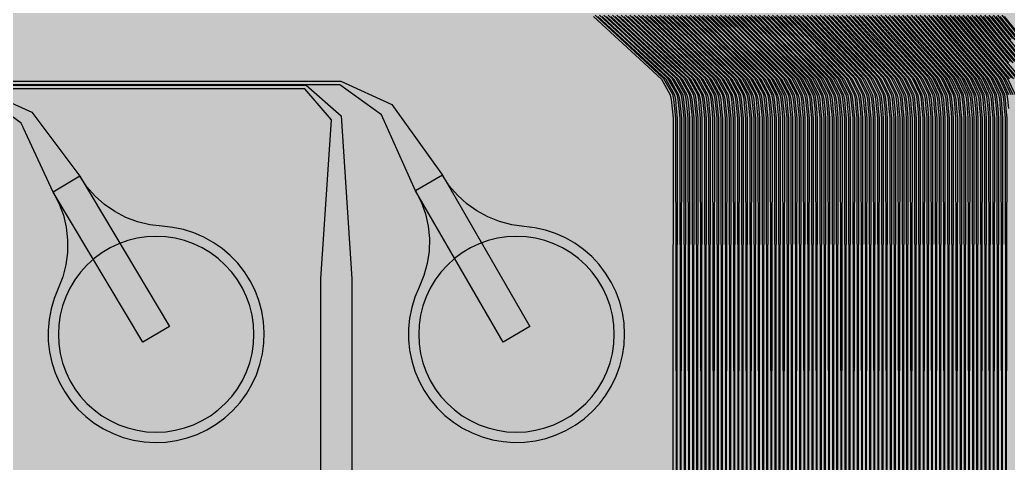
# Model space of a CAD drawing. Header units: metres. Extents: x -7231 to 10969, y -37556 to 1873.
# Drawn here: x -301 to 659, y -19056 to -18626 of the extents above; entities that cross this region are included whole.
import ezdxf

# ---------------------------------------------------------------- set-up
doc = ezdxf.new("R2010")
doc.units = ezdxf.units.M
for name, color, linetype in [('Metal1', 4, 'CONTINUOUS'), ('Metal2', 3, 'CONTINUOUS'), ('Polyimide', 7, 'CONTINUOUS'), ('Polyimide_Negative', 5, 'CONTINUOUS')]:
    doc.layers.add(name, color=color, linetype=linetype)

msp = doc.modelspace()

# ---------------------------------------------------------------- hatches: boundary and pattern name
at = {"layer": 'Polyimide'}
msp.add_hatch(color=7, dxfattribs=at).paths.add_polyline_path([(4065.69, -468), (4066.67, -501.99), (4068.51, -535.99), (4071.41, -569.99), (4075.54, -603.99), (4081.04, -637.99), (4088.01, -671.99), (4096.52, -705.98), (4106.62, -739.98), (4118.33, -773.98), (4131.63, -807.98), (4146.49, -841.98), (4162.87, -875.98), (4180.68, -909.97), (4199.83, -943.97), (4220.22, -977.97), (4241.73, -1011.97), (4264.21, -1045.97), (4287.52, -1079.96), (4311.51, -1113.96), (4336.01, -1147.96), (4360.86, -1181.96), (4385.88, -1215.96), (4410.89, -1249.96), (4435.74, -1283.95), (4460.24, -1317.95), (4484.23, -1351.95), (4507.54, -1385.95), (4530.02, -1419.95), (4551.53, -1453.94), (4571.92, -1487.94), (4591.07, -1521.94), (4608.88, -1555.94), (4625.26, -1589.94), (4640.12, -1623.94), (4653.42, -1657.93), (4665.13, -1691.93), (4675.23, -1725.93), (4683.74, -1759.93), (4690.71, -1793.93), (4696.21, -1827.93), (4700.34, -1861.92), (4703.24, -1895.92), (4705.08, -1929.92), (4706.06, -1963.92), (4706.44, -1997.92), (4706.5, -2031.91), (4706.5, -4793.02), (4709.95, -4838.39), (4720.22, -4882.71), (4737.08, -4924.98), (4760.13, -4964.2), (4788.85, -4999.49), (4822.58, -5030.03), (4860.53, -5055.12), (4901.85, -5074.18), (4901.85, -5074.18), (4970.68, -5105.23), (5034.7, -5145.26), (5092.76, -5193.54), (5143.8, -5249.19), (5186.89, -5311.2), (5221.24, -5378.44), (5246.23, -5449.69), (5261.41, -5523.66), (5266.5, -5599), (5261.41, -5674.34), (5246.23, -5748.31), (5221.24, -5819.56), (5186.89, -5886.8), (5143.8, -5948.81), (5092.76, -6004.46), (5034.7, -6052.74), (4970.68, -6092.77), (4901.85, -6123.82), (4860.53, -6142.88), (4822.58, -6167.97), (4788.85, -6198.51), (4760.13, -6233.8), (4737.08, -6273.02), (4720.22, -6315.29), (4709.95, -6359.61), (4706.5, -6404.98), (4706.5, -9221.52), (4709.95, -9266.88), (4720.22, -9311.21), (4737.08, -9353.47), (4760.13, -9392.7), (4788.85, -9427.98), (4822.58, -9458.52), (4860.53, -9483.61), (4901.85, -9502.67), (4970.68, -9533.72), (5034.7, -9573.75), (5092.76, -9622.03), (5143.8, -9677.68), (5186.89, -9739.69), (5221.24, -9806.94), (5246.23, -9878.19), (5261.41, -9952.16), (5266.5, -10027.49), (5261.41, -10102.83), (5246.23, -10176.8), (5221.24, -10248.05), (5186.89, -10315.3), (5143.8, -10377.31), (5092.76, -10432.96), (5034.7, -10481.24), (4970.68, -10521.27), (4901.85, -10552.32), (4860.53, -10571.38), (4822.58, -10596.46), (4788.85, -10627), (4760.13, -10662.29), (4737.08, -10701.52), (4720.22, -10743.78), (4709.95, -10788.1), (4706.5, -10833.47), (4706.5, -13650.01), (4709.95, -13695.38), (4720.22, -13739.7), (4737.08, -13781.96), (4760.13, -13821.19), (4788.85, -13856.48), (4822.58, -13887.02), (4860.53, -13912.11), (4901.85, -13931.17), (4970.68, -13962.22), (5034.7, -14002.25), (5092.76, -14050.53), (5143.8, -14106.18), (5186.89, -14168.19), (5221.24, -14235.43), (5246.23, -14306.68), (5261.41, -14380.65), (5266.5, -14455.99), (5261.41, -14531.33), (5246.23, -14605.29), (5221.24, -14676.55), (5186.89, -14743.79), (5143.8, -14805.8), (5092.76, -14861.45), (5034.7, -14909.73), (4970.68, -14949.76), (4901.85, -14980.81), (4860.53, -14999.87), (4822.58, -15024.96), (4788.85, -15055.5), (4760.13, -15090.79), (4737.08, -15130.01), (4720.22, -15172.27), (4709.95, -15216.6), (4706.5, -15261.97), (4706.5, -15455.99), (4720.95, -15750.04), (4764.14, -16041.26), (4835.68, -16326.84), (4934.86, -16604.04), (5060.74, -16870.18), (5212.09, -17122.7), (5387.47, -17359.17), (5585.18, -17577.31), (5803.32, -17775.02), (6039.79, -17950.4), (6292.31, -18101.75), (6558.45, -18227.63), (6835.65, -18326.81), (7121.23, -18398.34), (7412.45, -18441.54), (7706.5, -18455.99), (9969.01, -18455.99), (10047.42, -18459.84), (10125.08, -18471.36), (10201.23, -18490.44), (10275.15, -18516.89), (10346.12, -18550.45), (10413.46, -18590.81), (10476.52, -18637.58), (10534.69, -18690.3), (10587.41, -18748.47), (10634.18, -18811.53), (10674.54, -18878.87), (10708.11, -18949.84), (10734.56, -19023.76), (10753.63, -19099.92), (10765.15, -19177.58), (10769.01, -19255.99), (10769.01, -20895.8), (10730.24, -20951.41), (10694.6, -21009.08), (10662.21, -21068.63), (10633.17, -21129.89), (10607.55, -21192.66), (10585.45, -21256.74), (10566.93, -21321.96), (10552.05, -21388.09), (10540.84, -21454.95), (10533.35, -21522.33), (10529.6, -21590.02), (10529.6, -21657.81), (10533.35, -21725.5), (10540.84, -21792.87), (10552.05, -21859.73), (10566.93, -21925.87), (10585.45, -21991.08), (10607.55, -22055.17), (10633.17, -22117.94), (10662.21, -22179.19), (10694.6, -22238.74), (10730.24, -22296.41), (10769.01, -22352.03), (10769.01, -32454.24), (10728.74, -32510.49), (10691.72, -32568.92), (10658.05, -32629.35), (10627.85, -32691.58), (10601.2, -32755.42), (10578.21, -32820.67), (10558.93, -32887.1), (10543.44, -32954.52), (10531.77, -33022.71), (10523.97, -33091.44), (10520.07, -33160.51), (10520.07, -33229.69), (10523.97, -33298.75), (10531.77, -33367.49), (10543.44, -33435.67), (10558.93, -33503.09), (10578.21, -33569.53), (10601.2, -33634.77), (10627.85, -33698.61), (10658.05, -33760.85), (10691.72, -33821.28), (10728.74, -33879.71), (10769.01, -33935.96), (10769.01, -36556), (10765.15, -36634.41), (10753.63, -36712.07), (10734.56, -36788.23), (10708.11, -36862.15), (10674.54, -36933.12), (10634.18, -37000.46), (10587.41, -37063.51), (10534.69, -37121.69), (10476.52, -37174.41), (10413.46, -37221.18), (10346.12, -37261.54), (10275.15, -37295.1), (10201.23, -37321.55), (10125.08, -37340.63), (10047.42, -37352.15), (9969.01, -37356), (-6231.01, -37356), (-6309.42, -37352.15), (-6387.08, -37340.63), (-6463.23, -37321.55), (-6537.15, -37295.1), (-6608.12, -37261.54), (-6675.46, -37221.18), (-6738.52, -37174.41), (-6796.69, -37121.69), (-6849.41, -37063.51), (-6896.18, -37000.46), (-6936.54, -36933.12), (-6970.11, -36862.15), (-6996.56, -36788.23), (-7015.63, -36712.07), (-7027.15, -36634.41), (-7031.01, -36556), (-7031.01, -33936), (-6990.74, -33879.75), (-6953.7, -33821.31), (-6920.03, -33760.88), (-6889.82, -33698.64), (-6863.18, -33634.8), (-6840.18, -33569.55), (-6820.9, -33503.11), (-6805.4, -33435.69), (-6793.74, -33367.49), (-6785.94, -33298.75), (-6782.03, -33229.68), (-6782.03, -33160.5), (-6785.94, -33091.43), (-6793.74, -33022.69), (-6805.4, -32954.5), (-6820.9, -32887.07), (-6840.18, -32820.63), (-6863.18, -32755.39), (-6889.82, -32691.54), (-6920.03, -32629.3), (-6953.7, -32568.87), (-6990.74, -32510.43), (-7031.01, -32454.18), (-7031.01, -22364.83), (-6990.74, -22308.58), (-6953.7, -22250.14), (-6920.03, -22189.71), (-6889.82, -22127.47), (-6863.18, -22063.62), (-6840.18, -21998.38), (-6820.9, -21931.94), (-6805.4, -21864.51), (-6793.74, -21796.32), (-6785.94, -21727.58), (-6782.03, -21658.51), (-6782.03, -21589.33), (-6785.94, -21520.26), (-6793.74, -21451.52), (-6805.4, -21383.32), (-6820.9, -21315.9), (-6840.18, -21249.46), (-6863.18, -21184.21), (-6889.82, -21120.37), (-6920.03, -21058.13), (-6953.7, -20997.7), (-6990.74, -20939.26), (-7031.01, -20883.01), (-7031.01, -19255.99), (-7027.15, -19177.58), (-7015.63, -19099.92), (-6996.56, -19023.76), (-6970.11, -18949.84), (-6936.54, -18878.87), (-6896.18, -18811.53), (-6849.41, -18748.47), (-6796.69, -18690.3), (-6738.52, -18637.58), (-6675.46, -18590.81), (-6608.12, -18550.45), (-6537.15, -18516.89), (-6463.23, -18490.44), (-6387.08, -18471.36), (-6309.42, -18459.84), (-6231.01, -18455.99), (-3968.5, -18455.99), (-3674.45, -18441.54), (-3383.23, -18398.34), (-3097.65, -18326.81), (-2820.45, -18227.63), (-2554.31, -18101.75), (-2301.79, -17950.4), (-2065.32, -17775.02), (-1847.18, -17577.31), (-1649.47, -17359.17), (-1474.09, -17122.7), (-1322.74, -16870.18), (-1196.86, -16604.04), (-1097.68, -16326.84), (-1026.14, -16041.26), (-982.95, -15750.04), (-968.5, -15455.99), (-968.5, -15261.97), (-971.95, -15216.6), (-982.22, -15172.27), (-999.08, -15130.01), (-1022.13, -15090.79), (-1050.85, -15055.5), (-1084.58, -15024.96), (-1122.53, -14999.87), (-1163.85, -14980.81), (-1232.68, -14949.76), (-1296.7, -14909.73), (-1354.76, -14861.45), (-1405.8, -14805.8), (-1448.89, -14743.79), (-1483.24, -14676.55), (-1508.23, -14605.29), (-1523.41, -14531.33), (-1528.5, -14455.99), (-1523.41, -14380.65), (-1508.23, -14306.68), (-1483.24, -14235.43), (-1448.89, -14168.19), (-1405.8, -14106.18), (-1354.76, -14050.53), (-1296.7, -14002.25), (-1232.68, -13962.22), (-1163.85, -13931.17), (-1122.53, -13912.11), (-1084.58, -13887.02), (-1050.85, -13856.48), (-1022.13, -13821.19), (-999.08, -13781.96), (-982.22, -13739.7), (-971.95, -13695.38), (-968.5, -13650.01), (-968.5, -12309.64), (-971.95, -12264.27), (-982.22, -12219.94), (-999.08, -12177.68), (-1022.13, -12138.46), (-1050.85, -12103.17), (-1084.58, -12072.63), (-1122.53, -12047.54), (-1163.85, -12028.48), (-1232.68, -11997.43), (-1296.7, -11957.4), (-1354.76, -11909.12), (-1405.8, -11853.47), (-1448.89, -11791.46), (-1483.24, -11724.22), (-1508.23, -11652.96), (-1523.41, -11579), (-1528.5, -11503.66), (-1523.41, -11428.32), (-1508.23, -11354.35), (-1483.24, -11283.1), (-1448.89, -11215.86), (-1405.8, -11153.85), (-1354.76, -11098.2), (-1296.7, -11049.92), (-1232.68, -11009.89), (-1163.85, -10978.84), (-1122.53, -10959.78), (-1084.58, -10934.69), (-1050.85, -10904.15), (-1022.13, -10868.86), (-999.08, -10829.63), (-982.22, -10787.37), (-971.95, -10743.05), (-968.5, -10697.68), (-968.5, -9357.31), (-971.95, -9311.94), (-982.22, -9267.62), (-999.08, -9225.35), (-1022.13, -9186.13), (-1050.85, -9150.84), (-1084.58, -9120.3), (-1122.53, -9095.21), (-1163.85, -9076.15), (-1163.85, -9076.15), (-1232.68, -9045.1), (-1296.7, -9005.07), (-1354.76, -8956.79), (-1405.8, -8901.14), (-1448.89, -8839.13), (-1483.24, -8771.89), (-1508.23, -8700.64), (-1523.41, -8626.67), (-1528.5, -8551.33), (-1523.41, -8475.99), (-1508.23, -8402.02), (-1483.24, -8330.77), (-1448.89, -8263.53), (-1405.8, -8201.52), (-1354.76, -8145.87), (-1296.7, -8097.59), (-1232.68, -8057.56), (-1163.85, -8026.51), (-1163.85, -8026.51), (-1122.53, -8007.45), (-1084.58, -7982.36), (-1050.85, -7951.82), (-1022.13, -7916.53), (-999.08, -7877.31), (-982.22, -7835.04), (-971.95, -7790.72), (-968.5, -7745.35), (-968.5, -6404.98), (-971.95, -6359.61), (-982.22, -6315.29), (-999.08, -6273.02), (-1022.13, -6233.8), (-1050.85, -6198.51), (-1084.58, -6167.97), (-1122.53, -6142.88), (-1163.85, -6123.82), (-1163.85, -6123.82), (-1232.68, -6092.77), (-1296.7, -6052.74), (-1354.76, -6004.46), (-1405.8, -5948.81), (-1448.89, -5886.8), (-1483.24, -5819.56), (-1508.23, -5748.31), (-1523.41, -5674.34), (-1528.5, -5599), (-1523.41, -5523.66), (-1508.23, -5449.69), (-1483.24, -5378.44), (-1448.89, -5311.2), (-1405.8, -5249.19), (-1354.76, -5193.54), (-1296.7, -5145.26), (-1232.68, -5105.23), (-1163.85, -5074.18), (-1163.85, -5074.18), (-1122.53, -5055.12), (-1084.58, -5030.03), (-1050.85, -4999.49), (-1022.13, -4964.2), (-999.08, -4924.98), (-982.22, -4882.71), (-971.95, -4838.39), (-968.5, -4793.02), (-968.5, -2031.91), (-968.44, -1997.92), (-968.06, -1963.92), (-967.05, -1929.92), (-965.18, -1895.92), (-962.22, -1861.92), (-958.01, -1827.93), (-952.41, -1793.93), (-945.31, -1759.93), (-936.64, -1725.93), (-926.35, -1691.93), (-914.43, -1657.93), (-900.88, -1623.94), (-885.74, -1589.94), (-869.05, -1555.94), (-850.91, -1521.94), (-831.4, -1487.94), (-810.63, -1453.94), (-788.72, -1419.95), (-765.82, -1385.95), (-742.07, -1351.95), (-717.63, -1317.95), (-692.67, -1283.95), (-667.36, -1249.96), (-641.88, -1215.96), (-616.39, -1181.96), (-591.08, -1147.96), (-566.12, -1113.96), (-541.68, -1079.96), (-517.93, -1045.97), (-495.03, -1011.97), (-473.12, -977.97), (-452.35, -943.97), (-432.84, -909.97), (-414.7, -875.98), (-398.01, -841.98), (-382.87, -807.98), (-369.32, -773.98), (-357.4, -739.98), (-347.11, -705.98), (-338.44, -671.99), (-331.34, -637.99), (-325.74, -603.99), (-321.53, -569.99), (-318.57, -535.99), (-316.7, -501.99), (-315.69, -468), (-315.31, -434), (-315.25, -400), (-315.25, 401), (-315.25, 451), (-315.25, 1644), (-270.25, 1644), (-270.03, 1637.13), (-269.35, 1630.29), (-268.23, 1623.52), (-266.67, 1616.82), (-264.68, 1610.25), (-262.26, 1603.82), (-259.42, 1597.56), (-256.18, 1591.5), (-252.55, 1585.67), (-248.55, 1580.08), (-244.19, 1574.77), (-239.5, 1569.75), (-234.48, 1565.06), (-229.17, 1560.7), (-223.58, 1556.7), (-217.75, 1553.07), (-211.69, 1549.83), (-205.43, 1546.99), (-199, 1544.57), (-192.43, 1542.58), (-185.73, 1541.02), (-178.96, 1539.9), (-172.12, 1539.22), (-165.25, 1539), (-158.38, 1539.22), (-151.54, 1539.9), (-144.77, 1541.02), (-138.07, 1542.58), (-131.5, 1544.57), (-125.07, 1546.99), (-118.81, 1549.83), (-112.75, 1553.07), (-106.92, 1556.7), (-101.33, 1560.7), (-96.02, 1565.06), (-91, 1569.75), (-86.31, 1574.77), (-81.95, 1580.08), (-77.95, 1585.67), (-74.32, 1591.5), (-71.08, 1597.56), (-68.24, 1603.82), (-65.82, 1610.25), (-63.83, 1616.82), (-62.27, 1623.52), (-61.15, 1630.29), (-60.47, 1637.13), (-60.25, 1644), (1853, 1644), (1853, 1573), (3815.25, 1573), (3815.46, 1579.54), (3816.11, 1586.05), (3817.17, 1592.51), (3818.66, 1598.88), (3820.56, 1605.14), (3822.86, 1611.27), (3825.56, 1617.23), (3828.65, 1623), (3832.1, 1628.56), (3835.91, 1633.88), (3840.07, 1638.93), (3844.54, 1643.71), (3849.32, 1648.18), (3854.37, 1652.34), (3859.69, 1656.15), (3865.25, 1659.6), (3871.02, 1662.69), (3876.98, 1665.39), (3883.11, 1667.69), (3889.37, 1669.59), (3895.74, 1671.08), (3902.2, 1672.14), (3908.71, 1672.79), (3915.25, 1673), (3921.79, 1672.79), (3928.3, 1672.14), (3934.76, 1671.08), (3941.13, 1669.59), (3947.39, 1667.69), (3953.52, 1665.39), (3959.48, 1662.69), (3965.25, 1659.6), (3970.81, 1656.15), (3976.13, 1652.34), (3981.18, 1648.18), (3985.96, 1643.71), (3990.43, 1638.93), (3994.59, 1633.88), (3998.4, 1628.56), (4001.85, 1623), (4004.94, 1617.23), (4007.64, 1611.27), (4009.94, 1605.14), (4011.84, 1598.88), (4013.33, 1592.51), (4014.39, 1586.05), (4015.04, 1579.54), (4015.25, 1573), (4065.25, 1573), (4065.25, 451), (4065.25, 401), (4065.25, -400), (4065.31, -434), (4065.69, -468)])

# ---------------------------------------------------------------- linework, layer by layer
at = {"layer": 'Metal1'}
for points in [[(333.25, -19211.9), (333.99, -18721.2), (333.04, -18712.05), (332.11, -18703.1), (331.2, -18698.81), (322.69, -18683.84), (305.19, -18667.68), (280.81, -18645.18), (256.43, -18622.68)], [(257.79, -18621.21), (282.17, -18643.71), (306.54, -18666.21), (324.28, -18682.58), (333.09, -18698.09), (334.09, -18702.79), (335.03, -18711.84), (336.01, -18721.09), (336.75, -19211.9)], [(341.25, -19211.9), (341.99, -18721.2), (341.05, -18712.05), (340.12, -18703.1), (339.21, -18698.8), (330.73, -18683.82), (313.34, -18667.68), (289.09, -18645.18), (264.84, -18622.68)], [(266.2, -18621.21), (290.45, -18643.71), (314.7, -18666.21), (332.32, -18682.56), (341.11, -18698.09), (342.1, -18702.79), (343.04, -18711.84), (344.01, -18721.09), (344.75, -19211.9)], [(349.25, -19211.9), (349.99, -18721.19), (349.05, -18712.05), (348.13, -18703.1), (347.23, -18698.8), (338.77, -18683.8), (321.49, -18667.68), (297.36, -18645.18), (273.24, -18622.68)], [(274.61, -18621.21), (298.73, -18643.71), (322.85, -18666.21), (340.36, -18682.55), (349.12, -18698.09), (350.11, -18702.79), (351.04, -18711.84), (352.01, -18721.09), (352.75, -19211.9)], [(357.25, -19211.9), (357.99, -18721.19), (357.06, -18712.05), (356.14, -18703.1), (355.24, -18698.8), (346.81, -18683.78), (329.64, -18667.68), (305.64, -18645.17), (281.65, -18622.67)], [(283.01, -18621.22), (307.01, -18643.72), (331.01, -18666.22), (348.41, -18682.53), (357.14, -18698.09), (358.12, -18702.79), (359.05, -18711.84), (360.01, -18721.09), (360.75, -19211.9)], [(365.25, -19211.9), (365.99, -18721.19), (365.06, -18712.05), (364.15, -18703.1), (363.26, -18698.8), (354.86, -18683.76), (337.79, -18667.67), (313.92, -18645.17), (290.05, -18622.67)], [(291.42, -18621.22), (315.29, -18643.72), (339.16, -18666.22), (356.45, -18682.52), (365.15, -18698.09), (366.13, -18702.79), (367.05, -18711.85), (368.01, -18721.09), (368.75, -19211.9)], [(373.25, -19211.9), (373.99, -18721.19), (373.07, -18712.05), (372.16, -18703.1), (371.27, -18698.8), (362.9, -18683.75), (345.94, -18667.67), (322.2, -18645.17), (298.45, -18622.67)], [(299.83, -18621.22), (323.57, -18643.72), (347.31, -18666.22), (364.5, -18682.51), (373.17, -18698.09), (374.14, -18702.8), (375.06, -18711.85), (376.01, -18721.08), (376.75, -19211.9)], [(381.25, -19211.9), (381.99, -18721.19), (381.07, -18712.05), (380.17, -18703.1), (379.29, -18698.8), (370.94, -18683.73), (354.09, -18667.67), (330.47, -18645.17), (306.86, -18622.67)], [(308.24, -18621.22), (331.85, -18643.72), (355.47, -18666.22), (372.54, -18682.49), (381.18, -18698.1), (382.15, -18702.8), (383.06, -18711.85), (384.01, -18721.08), (384.75, -19211.9)], [(389.25, -19211.9), (389.99, -18721.18), (389.08, -18712.05), (388.18, -18703.1), (387.3, -18698.8), (378.98, -18683.71), (362.24, -18667.67), (338.75, -18645.17), (315.26, -18622.67)], [(316.65, -18621.22), (340.13, -18643.72), (363.62, -18666.22), (380.59, -18682.48), (389.2, -18698.1), (390.16, -18702.8), (391.07, -18711.85), (392.01, -18721.08), (392.75, -19211.9)], [(397.25, -19211.9), (397.99, -18721.18), (397.08, -18712.05), (396.19, -18703.1), (395.32, -18698.79), (387.02, -18683.69), (370.39, -18667.67), (347.03, -18645.17), (323.67, -18622.66)], [(325.05, -18621.22), (348.41, -18643.73), (371.77, -18666.23), (388.63, -18682.46), (397.21, -18698.1), (398.17, -18702.8), (399.07, -18711.85), (400.01, -18721.08), (400.75, -19211.9)], [(405.25, -19211.9), (405.99, -18721.18), (405.09, -18712.05), (404.2, -18703.1), (403.33, -18698.79), (395.07, -18683.67), (378.54, -18667.66), (355.3, -18645.16), (332.07, -18622.66)], [(333.46, -18621.23), (356.7, -18643.73), (379.93, -18666.23), (396.68, -18682.45), (405.23, -18698.1), (406.18, -18702.8), (407.08, -18711.85), (408.01, -18721.08), (408.75, -19211.9)], [(413.25, -19211.9), (413.99, -18721.18), (413.09, -18712.05), (412.21, -18703.1), (411.34, -18698.79), (403.11, -18683.65), (386.69, -18667.66), (363.58, -18645.16), (340.48, -18622.66)], [(341.87, -18621.23), (364.98, -18643.73), (388.08, -18666.23), (404.72, -18682.43), (413.25, -18698.1), (414.19, -18702.8), (415.08, -18711.85), (416.01, -18721.08), (416.75, -19211.9)], [(421.25, -19211.9), (421.99, -18721.17), (421.1, -18712.05), (420.22, -18703.09), (419.36, -18698.79), (411.15, -18683.63), (394.84, -18667.66), (371.86, -18645.16), (348.88, -18622.66)], [(350.28, -18621.23), (373.26, -18643.73), (396.24, -18666.23), (412.77, -18682.42), (421.26, -18698.1), (422.2, -18702.8), (423.09, -18711.85), (424.01, -18721.07), (424.75, -19211.9)], [(429.25, -19211.9), (429.99, -18721.17), (429.1, -18712.05), (428.23, -18703.09), (427.37, -18698.79), (419.19, -18683.62), (402.99, -18667.66), (380.14, -18645.16), (357.28, -18622.66)], [(358.69, -18621.23), (381.54, -18643.73), (404.39, -18666.23), (420.81, -18682.4), (429.28, -18698.1), (430.21, -18702.8), (431.09, -18711.85), (432.01, -18721.07), (432.75, -19211.9)], [(437.25, -19211.9), (437.99, -18721.17), (437.11, -18712.04), (436.24, -18703.09), (435.39, -18698.79), (427.24, -18683.6), (411.14, -18667.66), (388.41, -18645.16), (365.69, -18622.66)], [(367.09, -18621.23), (389.82, -18643.73), (412.54, -18666.24), (428.86, -18682.39), (437.29, -18698.11), (438.22, -18702.8), (439.1, -18711.85), (440.01, -18721.07), (440.75, -19211.9)], [(445.25, -19211.9), (445.99, -18721.17), (445.11, -18712.04), (444.25, -18703.09), (443.4, -18698.79), (435.28, -18683.58), (419.29, -18667.65), (396.69, -18645.15), (374.09, -18622.65)], [(375.5, -18621.24), (398.1, -18643.74), (420.7, -18666.24), (436.9, -18682.37), (445.31, -18698.11), (446.23, -18702.8), (447.11, -18711.85), (448.01, -18721.07), (448.75, -19211.9)], [(453.25, -19211.9), (453.99, -18721.17), (453.12, -18712.04), (452.26, -18703.09), (451.42, -18698.78), (443.32, -18683.56), (427.44, -18667.65), (404.97, -18645.15), (382.5, -18622.65)], [(383.91, -18621.24), (406.38, -18643.74), (428.85, -18666.24), (444.95, -18682.36), (453.32, -18698.11), (454.24, -18702.8), (455.11, -18711.85), (456.01, -18721.07), (456.75, -19211.9)], [(461.25, -19211.91), (461.99, -18721.16), (461.12, -18712.04), (460.27, -18703.09), (459.43, -18698.78), (451.37, -18683.54), (435.59, -18667.65), (413.24, -18645.15), (390.9, -18622.65)], [(392.32, -18621.24), (414.66, -18643.74), (437.01, -18666.24), (452.99, -18682.34), (461.34, -18698.11), (462.25, -18702.8), (463.12, -18711.85), (464.01, -18721.07), (464.75, -19211.91)], [(469.25, -19211.91), (469.99, -18721.16), (469.13, -18712.04), (468.28, -18703.09), (467.45, -18698.78), (459.41, -18683.52), (443.74, -18667.65), (421.52, -18645.15), (399.3, -18622.65)], [(400.73, -18621.24), (422.94, -18643.74), (445.16, -18666.24), (461.04, -18682.33), (469.35, -18698.11), (470.26, -18702.8), (471.12, -18711.85), (472.01, -18721.06), (472.75, -19211.91)], [(477.25, -19211.91), (477.99, -18721.16), (477.13, -18712.04), (476.28, -18703.09), (475.46, -18698.78), (467.45, -18683.5), (451.89, -18667.65), (429.8, -18645.15), (407.71, -18622.65)], [(409.14, -18621.24), (431.23, -18643.74), (453.31, -18666.25), (469.09, -18682.31), (477.37, -18698.11), (478.27, -18702.81), (479.13, -18711.85), (480.01, -18721.06), (480.75, -19211.91)], [(485.25, -19211.91), (485.99, -18721.16), (485.14, -18712.04), (484.29, -18703.09), (483.47, -18698.78), (475.5, -18683.48), (460.04, -18667.64), (438.07, -18645.14), (416.11, -18622.64)], [(417.54, -18621.25), (439.51, -18643.75), (461.47, -18666.25), (477.13, -18682.3), (485.38, -18698.12), (486.28, -18702.81), (487.13, -18711.85), (488.01, -18721.06), (488.75, -19211.91)], [(493.25, -19211.91), (493.99, -18721.16), (493.14, -18712.04), (492.3, -18703.09), (491.49, -18698.78), (483.54, -18683.46), (468.19, -18667.64), (446.35, -18645.14), (424.52, -18622.64)], [(425.95, -18621.25), (447.79, -18643.75), (469.62, -18666.25), (485.18, -18682.28), (493.4, -18698.12), (494.29, -18702.81), (495.14, -18711.85), (496.01, -18721.06), (496.75, -19211.91)], [(501.25, -19211.91), (501.99, -18721.15), (501.15, -18712.04), (500.31, -18703.09), (499.5, -18698.78), (491.58, -18683.44), (476.34, -18667.64), (454.63, -18645.14), (432.92, -18622.64)], [(434.36, -18621.25), (456.07, -18643.75), (477.78, -18666.25), (493.23, -18682.27), (501.41, -18698.12), (502.3, -18702.81), (503.14, -18711.85), (504.01, -18721.06), (504.75, -19211.91)], [(509.25, -19211.91), (509.99, -18721.15), (509.15, -18712.04), (508.32, -18703.09), (507.52, -18698.77), (499.63, -18683.43), (484.49, -18667.64), (462.91, -18645.14), (441.33, -18622.64)], [(442.77, -18621.25), (464.35, -18643.75), (485.93, -18666.25), (501.27, -18682.25), (509.43, -18698.12), (510.31, -18702.81), (511.15, -18711.85), (512.01, -18721.06), (512.75, -19211.91)], [(517.25, -19211.91), (517.99, -18721.15), (517.16, -18712.04), (516.33, -18703.08), (515.53, -18698.77), (507.67, -18683.41), (492.64, -18667.64), (471.18, -18645.14), (449.73, -18622.63)], [(451.18, -18621.25), (472.63, -18643.76), (494.08, -18666.26), (509.32, -18682.24), (517.44, -18698.12), (518.32, -18702.81), (519.15, -18711.86), (520.01, -18721.06), (520.75, -19211.91)], [(525.25, -19211.91), (525.99, -18721.15), (525.16, -18712.04), (524.34, -18703.08), (523.55, -18698.77), (515.72, -18683.39), (500.79, -18667.63), (479.46, -18645.13), (458.13, -18622.63)], [(459.59, -18621.26), (480.91, -18643.76), (502.24, -18666.26), (517.37, -18682.22), (525.46, -18698.12), (526.33, -18702.81), (527.16, -18711.86), (528.01, -18721.05), (528.75, -19211.91)], [(533.25, -19211.91), (533.99, -18721.14), (533.17, -18712.04), (532.35, -18703.08), (531.56, -18698.77), (523.76, -18683.37), (508.94, -18667.63), (487.74, -18645.13), (466.54, -18622.63)], [(467.99, -18621.26), (489.19, -18643.76), (510.39, -18666.26), (525.41, -18682.21), (533.48, -18698.12), (534.34, -18702.81), (535.16, -18711.86), (536.01, -18721.05), (536.75, -19211.91)], [(541.25, -19211.91), (541.99, -18721.14), (541.17, -18712.04), (540.36, -18703.08), (539.58, -18698.77), (531.81, -18683.35), (517.09, -18667.63), (496.01, -18645.13), (474.94, -18622.63)], [(476.4, -18621.26), (497.47, -18643.76), (518.55, -18666.26), (533.46, -18682.19), (541.49, -18698.13), (542.35, -18702.81), (543.17, -18711.86), (544.01, -18721.05), (544.75, -19211.91)], [(549.25, -19211.91), (549.99, -18721.14), (549.18, -18712.04), (548.37, -18703.08), (547.59, -18698.77), (539.85, -18683.33), (525.24, -18667.63), (504.29, -18645.13), (483.35, -18622.63)], [(484.81, -18621.26), (505.76, -18643.76), (526.7, -18666.26), (541.51, -18682.17), (549.51, -18698.13), (550.36, -18702.81), (551.17, -18711.86), (552.01, -18721.05), (552.75, -19211.91)], [(557.25, -19211.91), (557.99, -18721.14), (557.19, -18712.04), (556.38, -18703.08), (555.6, -18698.77), (547.9, -18683.31), (533.39, -18667.63), (512.57, -18645.12), (491.75, -18622.62)], [(493.22, -18621.27), (514.04, -18643.77), (534.85, -18666.27), (549.56, -18682.16), (557.52, -18698.13), (558.37, -18702.81), (559.18, -18711.86), (560.01, -18721.05), (560.75, -19211.91)], [(565.25, -19211.91), (565.99, -18721.14), (565.19, -18712.04), (564.39, -18703.08), (563.62, -18698.76), (555.94, -18683.29), (541.54, -18667.62), (520.85, -18645.12), (500.15, -18622.62)], [(501.63, -18621.27), (522.32, -18643.77), (543.01, -18666.27), (557.61, -18682.14), (565.54, -18698.13), (566.38, -18702.81), (567.18, -18711.86), (568.01, -18721.05), (568.75, -19211.91)], [(573.25, -19211.91), (573.99, -18721.13), (573.2, -18712.04), (572.4, -18703.08), (571.63, -18698.76), (563.99, -18683.27), (549.69, -18667.62), (529.12, -18645.12), (508.56, -18622.62)], [(510.03, -18621.27), (530.6, -18643.77), (551.16, -18666.27), (565.65, -18682.13), (573.55, -18698.13), (574.39, -18702.81), (575.19, -18711.86), (576.01, -18721.04), (576.75, -19211.91)], [(581.25, -19211.91), (581.99, -18721.13), (581.2, -18712.03), (580.41, -18703.08), (579.65, -18698.76), (572.03, -18683.25), (557.84, -18667.62), (537.4, -18645.12), (516.96, -18622.62)], [(518.44, -18621.27), (538.88, -18643.77), (559.32, -18666.27), (573.7, -18682.11), (581.57, -18698.13), (582.4, -18702.82), (583.19, -18711.86), (584.01, -18721.04), (584.75, -19211.91)], [(589.25, -19211.91), (589.99, -18721.13), (589.21, -18712.03), (588.42, -18703.08), (587.66, -18698.76), (580.08, -18683.23), (565.99, -18667.62), (545.68, -18645.12), (525.37, -18622.61)], [(526.85, -18621.27), (547.16, -18643.78), (567.47, -18666.28), (581.75, -18682.1), (589.58, -18698.13), (590.41, -18702.82), (591.2, -18711.86), (592.01, -18721.04), (592.75, -19211.91)], [(597.25, -19211.91), (597.99, -18721.13), (597.21, -18712.03), (596.43, -18703.08), (595.68, -18698.76), (588.12, -18683.21), (574.14, -18667.61), (553.95, -18645.11), (533.77, -18622.61)], [(535.26, -18621.28), (555.44, -18643.78), (575.62, -18666.28), (589.8, -18682.08), (597.6, -18698.14), (598.42, -18702.82), (599.2, -18711.86), (600.01, -18721.04), (600.75, -19211.91)], [(605.25, -19211.91), (605.99, -18721.13), (605.22, -18712.03), (604.44, -18703.08), (603.69, -18698.76), (596.17, -18683.19), (582.29, -18667.61), (562.23, -18645.11), (542.18, -18622.61)], [(543.67, -18621.28), (563.72, -18643.78), (583.78, -18666.28), (597.85, -18682.07), (605.61, -18698.14), (606.43, -18702.82), (607.21, -18711.86), (608.01, -18721.04), (608.75, -19211.91)], [(613.25, -19211.91), (613.99, -18721.12), (613.22, -18712.03), (612.45, -18703.08), (611.71, -18698.75), (604.21, -18683.17), (590.43, -18667.61), (570.51, -18645.11), (550.58, -18622.61)], [(552.08, -18621.28), (572, -18643.78), (591.93, -18666.28), (605.9, -18682.05), (613.63, -18698.14), (614.44, -18702.82), (615.21, -18711.86), (616.01, -18721.04), (616.75, -19211.91)], [(621.25, -19211.91), (621.99, -18721.12), (621.23, -18712.03), (620.46, -18703.07), (619.72, -18698.75), (612.26, -18683.15), (598.58, -18667.61), (578.78, -18645.11), (558.98, -18622.61)], [(560.48, -18621.28), (580.29, -18643.78), (600.09, -18666.29), (613.95, -18682.03), (621.64, -18698.14), (622.45, -18702.82), (623.22, -18711.86), (624.01, -18721.04), (624.75, -19211.91)], [(629.25, -19211.91), (629.99, -18721.12), (629.23, -18712.03), (628.47, -18703.07), (627.73, -18698.75), (620.31, -18683.13), (606.73, -18667.6), (587.06, -18645.1), (567.39, -18622.6)], [(568.89, -18621.29), (588.57, -18643.79), (608.24, -18666.29), (622, -18682.02), (629.66, -18698.14), (630.46, -18702.82), (631.22, -18711.86), (632.01, -18721.03), (632.75, -19211.91)], [(637.25, -19211.92), (637.99, -18721.12), (637.24, -18712.03), (636.48, -18703.07), (635.75, -18698.75), (628.35, -18683.11), (614.88, -18667.6), (595.34, -18645.1), (575.79, -18622.6)], [(577.3, -18621.29), (596.85, -18643.79), (616.39, -18666.29), (630.04, -18682), (637.67, -18698.14), (638.47, -18702.82), (639.23, -18711.86), (640.01, -18721.03), (640.75, -19211.92)], [(645.25, -19211.92), (645.99, -18721.12), (645.24, -18712.03), (644.49, -18703.07), (643.76, -18698.75), (636.4, -18683.09), (623.03, -18667.6), (603.61, -18645.1), (584.2, -18622.6)], [(585.71, -18621.29), (605.13, -18643.79), (624.55, -18666.29), (638.09, -18681.99), (645.69, -18698.15), (646.48, -18702.82), (647.23, -18711.86), (648.01, -18721.03), (648.75, -19211.92)], [(653.25, -19211.92), (653.99, -18721.11), (653.25, -18712.03), (652.5, -18703.07), (651.78, -18698.75), (644.45, -18683.07), (631.18, -18667.6), (611.89, -18645.1), (592.6, -18622.6)], [(594.12, -18621.29), (613.41, -18643.79), (632.7, -18666.3), (646.14, -18681.97), (653.71, -18698.15), (654.49, -18702.82), (655.24, -18711.86), (656.01, -18721.03), (656.75, -19211.92)], [(659.79, -18698.75), (652.49, -18683.05), (639.33, -18667.59), (620.17, -18645.09), (601, -18622.59)], [(602.53, -18621.3), (621.69, -18643.8), (640.86, -18666.3), (654.19, -18681.96), (661.72, -18698.15)], [(660.54, -18683.03), (647.48, -18667.59), (628.45, -18645.09), (609.41, -18622.59)], [(610.93, -18621.3), (629.97, -18643.8), (649.01, -18666.3), (662.24, -18681.94)], [(668.59, -18683), (655.63, -18667.59), (636.72, -18645.09), (617.81, -18622.59)], [(619.34, -18621.3), (638.25, -18643.8), (657.16, -18666.3), (670.29, -18681.92)], [(663.78, -18667.59), (645, -18645.09), (626.22, -18622.59)], [(627.75, -18621.3), (646.53, -18643.8), (665.32, -18666.31)], [(671.93, -18667.58), (653.28, -18645.08), (634.62, -18622.58)], [(636.16, -18621.31), (654.82, -18643.81), (673.47, -18666.31)], [(661.55, -18645.08), (643.02, -18622.58)], [(644.57, -18621.31), (663.1, -18643.81)], [(669.83, -18645.08), (651.43, -18622.58)], [(652.98, -18621.31), (671.38, -18643.81)], [(-5962.22, -18689.25), (-22.78, -18689.25), (11.08, -18719.1), (21.5, -18877.06), (21.5, -19671), (-8.5, -19671), (-8.5, -18877.06), (1.92, -18722.9), (-24.22, -18692.75), (-5960.78, -18692.75)]]:
    msp.add_lwpolyline(points, dxfattribs=at)
at = {"layer": 'Metal2'}
for points in [[(337.25, -19211.9), (337.99, -18721.2), (337.05, -18712.05), (336.11, -18703.1), (335.21, -18698.81), (326.71, -18683.83), (309.26, -18667.68), (284.95, -18645.18), (260.63, -18622.68)], [(261.99, -18621.21), (286.31, -18643.71), (310.62, -18666.21), (328.3, -18682.57), (337.1, -18698.09), (338.09, -18702.79), (339.04, -18711.84), (340.01, -18721.09), (340.75, -19211.9)], [(345.25, -19211.9), (345.99, -18721.2), (345.05, -18712.05), (344.12, -18703.1), (343.22, -18698.8), (334.75, -18683.81), (317.41, -18667.68), (293.23, -18645.18), (269.04, -18622.68)], [(270.4, -18621.21), (294.59, -18643.71), (318.77, -18666.21), (336.34, -18682.56), (345.12, -18698.09), (346.1, -18702.79), (347.04, -18711.84), (348.01, -18721.09), (348.75, -19211.9)], [(353.25, -19211.9), (353.99, -18721.19), (353.06, -18712.05), (352.13, -18703.1), (351.24, -18698.8), (342.79, -18683.79), (325.56, -18667.68), (301.5, -18645.18), (277.44, -18622.68)], [(278.81, -18621.21), (302.87, -18643.71), (326.93, -18666.22), (344.39, -18682.54), (353.13, -18698.09), (354.11, -18702.79), (355.05, -18711.84), (356.01, -18721.09), (356.75, -19211.9)], [(361.25, -19211.9), (361.99, -18721.19), (361.06, -18712.05), (360.14, -18703.1), (359.25, -18698.8), (350.84, -18683.77), (333.71, -18667.67), (309.78, -18645.17), (285.85, -18622.67)], [(287.22, -18621.22), (311.15, -18643.72), (335.08, -18666.22), (352.43, -18682.53), (361.15, -18698.09), (362.12, -18702.79), (363.05, -18711.85), (364.01, -18721.09), (364.75, -19211.9)], [(369.25, -19211.9), (369.99, -18721.19), (369.07, -18712.05), (368.15, -18703.1), (367.26, -18698.8), (358.88, -18683.76), (341.86, -18667.67), (318.06, -18645.17), (294.25, -18622.67)], [(295.63, -18621.22), (319.43, -18643.72), (343.24, -18666.22), (360.47, -18682.51), (369.16, -18698.09), (370.13, -18702.79), (371.06, -18711.85), (372.01, -18721.09), (372.75, -19211.9)], [(377.25, -19211.9), (377.99, -18721.19), (377.07, -18712.05), (376.16, -18703.1), (375.28, -18698.8), (366.92, -18683.74), (350.01, -18667.67), (326.33, -18645.17), (302.66, -18622.67)], [(304.03, -18621.22), (327.71, -18643.72), (351.39, -18666.22), (368.52, -18682.5), (377.18, -18698.1), (378.14, -18702.8), (379.06, -18711.85), (380.01, -18721.08), (380.75, -19211.9)], [(385.25, -19211.9), (385.99, -18721.18), (385.08, -18712.05), (384.17, -18703.1), (383.29, -18698.8), (374.96, -18683.72), (358.16, -18667.67), (334.61, -18645.17), (311.06, -18622.67)], [(312.44, -18621.22), (335.99, -18643.72), (359.54, -18666.22), (376.56, -18682.48), (385.19, -18698.1), (386.15, -18702.8), (387.07, -18711.85), (388.01, -18721.08), (388.75, -19211.9)], [(393.25, -19211.9), (393.99, -18721.18), (393.08, -18712.05), (392.18, -18703.1), (391.31, -18698.8), (383, -18683.7), (366.31, -18667.67), (342.89, -18645.17), (319.46, -18622.67)], [(320.85, -18621.22), (344.27, -18643.72), (367.7, -18666.22), (384.61, -18682.47), (393.21, -18698.1), (394.16, -18702.8), (395.07, -18711.85), (396.01, -18721.08), (396.75, -19211.9)], [(401.25, -19211.9), (401.99, -18721.18), (401.09, -18712.05), (400.19, -18703.1), (399.32, -18698.79), (391.05, -18683.68), (374.46, -18667.67), (351.17, -18645.16), (327.87, -18622.66)], [(329.26, -18621.23), (352.56, -18643.73), (375.85, -18666.23), (392.65, -18682.45), (401.22, -18698.1), (402.17, -18702.8), (403.08, -18711.85), (404.01, -18721.08), (404.75, -19211.9)], [(409.25, -19211.9), (409.99, -18721.18), (409.09, -18712.05), (408.2, -18703.1), (407.34, -18698.79), (399.09, -18683.66), (382.61, -18667.66), (359.44, -18645.16), (336.27, -18622.66)], [(337.67, -18621.23), (360.84, -18643.73), (384.01, -18666.23), (400.7, -18682.44), (409.24, -18698.1), (410.18, -18702.8), (411.08, -18711.85), (412.01, -18721.08), (412.75, -19211.9)], [(417.25, -19211.9), (417.99, -18721.18), (417.1, -18712.05), (416.21, -18703.09), (415.35, -18698.79), (407.13, -18683.64), (390.76, -18667.66), (367.72, -18645.16), (344.68, -18622.66)], [(346.07, -18621.23), (369.12, -18643.73), (392.16, -18666.23), (408.74, -18682.42), (417.25, -18698.1), (418.19, -18702.8), (419.09, -18711.85), (420.01, -18721.08), (420.75, -19211.9)], [(425.25, -19211.9), (425.99, -18721.17), (425.1, -18712.05), (424.22, -18703.09), (423.37, -18698.79), (415.17, -18683.63), (398.91, -18667.66), (376, -18645.16), (353.08, -18622.66)], [(354.48, -18621.23), (377.4, -18643.73), (400.31, -18666.23), (416.79, -18682.41), (425.27, -18698.1), (426.2, -18702.8), (427.09, -18711.85), (428.01, -18721.07), (428.75, -19211.9)], [(433.25, -19211.9), (433.99, -18721.17), (433.11, -18712.04), (432.23, -18703.09), (431.38, -18698.79), (423.22, -18683.61), (407.06, -18667.66), (384.27, -18645.16), (361.49, -18622.66)], [(362.89, -18621.23), (385.68, -18643.73), (408.47, -18666.23), (424.83, -18682.39), (433.28, -18698.11), (434.21, -18702.8), (435.1, -18711.85), (436.01, -18721.07), (436.75, -19211.9)], [(441.25, -19211.9), (441.99, -18721.17), (441.11, -18712.04), (440.24, -18703.09), (439.39, -18698.79), (431.26, -18683.59), (415.21, -18667.66), (392.55, -18645.15), (369.89, -18622.65)], [(371.3, -18621.24), (393.96, -18643.74), (416.62, -18666.24), (432.88, -18682.38), (441.3, -18698.11), (442.22, -18702.8), (443.1, -18711.85), (444.01, -18721.07), (444.75, -19211.9)], [(449.25, -19211.9), (449.99, -18721.17), (449.12, -18712.04), (448.25, -18703.09), (447.41, -18698.79), (439.3, -18683.57), (423.36, -18667.65), (400.83, -18645.15), (378.29, -18622.65)], [(379.71, -18621.24), (402.24, -18643.74), (424.78, -18666.24), (440.93, -18682.36), (449.31, -18698.11), (450.23, -18702.8), (451.11, -18711.85), (452.01, -18721.07), (452.75, -19211.9)], [(457.25, -19211.9), (457.99, -18721.16), (457.12, -18712.04), (456.26, -18703.09), (455.42, -18698.78), (447.34, -18683.55), (431.51, -18667.65), (409.11, -18645.15), (386.7, -18622.65)], [(388.12, -18621.24), (410.52, -18643.74), (432.93, -18666.24), (448.97, -18682.35), (457.33, -18698.11), (458.24, -18702.8), (459.11, -18711.85), (460.01, -18721.07), (460.75, -19211.9)], [(465.25, -19211.91), (465.99, -18721.16), (465.13, -18712.04), (464.27, -18703.09), (463.44, -18698.78), (455.39, -18683.53), (439.66, -18667.65), (417.38, -18645.15), (395.1, -18622.65)], [(396.52, -18621.24), (418.8, -18643.74), (441.08, -18666.24), (457.02, -18682.33), (465.35, -18698.11), (466.25, -18702.8), (467.12, -18711.85), (468.01, -18721.07), (468.75, -19211.91)], [(473.25, -19211.91), (473.99, -18721.16), (473.13, -18712.04), (472.28, -18703.09), (471.45, -18698.78), (463.43, -18683.51), (447.81, -18667.65), (425.66, -18645.15), (403.51, -18622.65)], [(404.93, -18621.24), (427.08, -18643.74), (449.24, -18666.24), (465.06, -18682.32), (473.36, -18698.11), (474.26, -18702.81), (475.12, -18711.85), (476.01, -18721.06), (476.75, -19211.91)], [(481.25, -19211.91), (481.99, -18721.16), (481.14, -18712.04), (480.29, -18703.09), (479.47, -18698.78), (471.47, -18683.49), (455.96, -18667.65), (433.94, -18645.14), (411.91, -18622.64)], [(413.34, -18621.25), (435.37, -18643.75), (457.39, -18666.25), (473.11, -18682.3), (481.38, -18698.11), (482.27, -18702.81), (483.13, -18711.85), (484.01, -18721.06), (484.75, -19211.91)], [(489.25, -19211.91), (489.99, -18721.16), (489.14, -18712.04), (488.3, -18703.09), (487.48, -18698.78), (479.52, -18683.47), (464.11, -18667.64), (442.21, -18645.14), (420.31, -18622.64)], [(421.75, -18621.25), (443.65, -18643.75), (465.55, -18666.25), (481.16, -18682.29), (489.39, -18698.12), (490.28, -18702.81), (491.13, -18711.85), (492.01, -18721.06), (492.75, -19211.91)], [(497.25, -19211.91), (497.99, -18721.15), (497.15, -18712.04), (496.31, -18703.09), (495.5, -18698.78), (487.56, -18683.45), (472.26, -18667.64), (450.49, -18645.14), (428.72, -18622.64)], [(430.16, -18621.25), (451.93, -18643.75), (473.7, -18666.25), (489.2, -18682.27), (497.41, -18698.12), (498.29, -18702.81), (499.14, -18711.85), (500.01, -18721.06), (500.75, -19211.91)], [(505.25, -19211.91), (505.99, -18721.15), (505.15, -18712.04), (504.32, -18703.09), (503.51, -18698.78), (495.61, -18683.43), (480.41, -18667.64), (458.77, -18645.14), (437.12, -18622.64)], [(438.56, -18621.25), (460.21, -18643.75), (481.85, -18666.25), (497.25, -18682.26), (505.42, -18698.12), (506.3, -18702.81), (507.14, -18711.85), (508.01, -18721.06), (508.75, -19211.91)], [(513.25, -19211.91), (513.99, -18721.15), (513.16, -18712.04), (512.33, -18703.09), (511.52, -18698.77), (503.65, -18683.42), (488.56, -18667.64), (467.04, -18645.14), (445.53, -18622.64)], [(446.97, -18621.25), (468.49, -18643.75), (490.01, -18666.25), (505.3, -18682.24), (513.44, -18698.12), (514.31, -18702.81), (515.15, -18711.86), (516.01, -18721.06), (516.75, -19211.91)], [(521.25, -19211.91), (521.99, -18721.15), (521.16, -18712.04), (520.34, -18703.08), (519.54, -18698.77), (511.69, -18683.4), (496.71, -18667.63), (475.32, -18645.13), (453.93, -18622.63)], [(455.38, -18621.26), (476.77, -18643.76), (498.16, -18666.26), (513.34, -18682.23), (521.45, -18698.12), (522.32, -18702.81), (523.15, -18711.86), (524.01, -18721.05), (524.75, -19211.91)], [(529.25, -19211.91), (529.99, -18721.15), (529.17, -18712.04), (528.35, -18703.08), (527.55, -18698.77), (519.74, -18683.38), (504.86, -18667.63), (483.6, -18645.13), (462.34, -18622.63)], [(463.79, -18621.26), (485.05, -18643.76), (506.32, -18666.26), (521.39, -18682.21), (529.47, -18698.12), (530.33, -18702.81), (531.16, -18711.86), (532.01, -18721.05), (532.75, -19211.91)], [(537.25, -19211.91), (537.99, -18721.14), (537.17, -18712.04), (536.36, -18703.08), (535.57, -18698.77), (527.78, -18683.36), (513.01, -18667.63), (491.88, -18645.13), (470.74, -18622.63)], [(472.2, -18621.26), (493.33, -18643.76), (514.47, -18666.26), (529.44, -18682.2), (537.48, -18698.12), (538.34, -18702.81), (539.16, -18711.86), (540.01, -18721.05), (540.75, -19211.91)], [(545.25, -19211.91), (545.99, -18721.14), (545.18, -18712.04), (544.37, -18703.08), (543.58, -18698.77), (535.83, -18683.34), (521.16, -18667.63), (500.15, -18645.13), (479.14, -18622.63)], [(480.61, -18621.26), (501.61, -18643.76), (522.62, -18666.26), (537.49, -18682.18), (545.5, -18698.13), (546.35, -18702.81), (547.17, -18711.86), (548.01, -18721.05), (548.75, -19211.91)], [(553.25, -19211.91), (553.99, -18721.14), (553.18, -18712.04), (552.38, -18703.08), (551.6, -18698.77), (543.87, -18683.32), (529.31, -18667.63), (508.43, -18645.13), (487.55, -18622.62)], [(489.01, -18621.26), (509.9, -18643.77), (530.78, -18666.27), (545.53, -18682.17), (553.51, -18698.13), (554.36, -18702.81), (555.17, -18711.86), (556.01, -18721.05), (556.75, -19211.91)], [(561.25, -19211.91), (561.99, -18721.14), (561.19, -18712.04), (560.39, -18703.08), (559.61, -18698.76), (551.92, -18683.3), (537.46, -18667.62), (516.71, -18645.12), (495.95, -18622.62)], [(497.42, -18621.27), (518.18, -18643.77), (538.93, -18666.27), (553.58, -18682.15), (561.53, -18698.13), (562.37, -18702.81), (563.18, -18711.86), (564.01, -18721.05), (564.75, -19211.91)], [(569.25, -19211.91), (569.99, -18721.14), (569.19, -18712.04), (568.4, -18703.08), (567.63, -18698.76), (559.96, -18683.28), (545.61, -18667.62), (524.98, -18645.12), (504.36, -18622.62)], [(505.83, -18621.27), (526.46, -18643.77), (547.09, -18666.27), (561.63, -18682.14), (569.54, -18698.13), (570.38, -18702.81), (571.18, -18711.86), (572.01, -18721.05), (572.75, -19211.91)], [(577.25, -19211.91), (577.99, -18721.13), (577.2, -18712.04), (576.41, -18703.08), (575.64, -18698.76), (568.01, -18683.26), (553.76, -18667.62), (533.26, -18645.12), (512.76, -18622.62)], [(514.24, -18621.27), (534.74, -18643.77), (555.24, -18666.27), (569.68, -18682.12), (577.56, -18698.13), (578.39, -18702.82), (579.19, -18711.86), (580.01, -18721.04), (580.75, -19211.91)], [(585.25, -19211.91), (585.99, -18721.13), (585.2, -18712.03), (584.42, -18703.08), (583.65, -18698.76), (576.05, -18683.24), (561.91, -18667.62), (541.54, -18645.12), (521.16, -18622.62)], [(522.65, -18621.27), (543.02, -18643.77), (563.39, -18666.27), (577.73, -18682.11), (585.57, -18698.13), (586.4, -18702.82), (587.2, -18711.86), (588.01, -18721.04), (588.75, -19211.91)], [(593.25, -19211.91), (593.99, -18721.13), (593.21, -18712.03), (592.43, -18703.08), (591.67, -18698.76), (584.1, -18683.22), (570.06, -18667.61), (549.81, -18645.11), (529.57, -18622.61)], [(531.06, -18621.28), (551.3, -18643.78), (571.55, -18666.28), (585.77, -18682.09), (593.59, -18698.14), (594.41, -18702.82), (595.2, -18711.86), (596.01, -18721.04), (596.75, -19211.91)], [(601.25, -19211.91), (601.99, -18721.13), (601.21, -18712.03), (600.44, -18703.08), (599.68, -18698.76), (592.15, -18683.2), (578.21, -18667.61), (558.09, -18645.11), (537.97, -18622.61)], [(539.46, -18621.28), (559.58, -18643.78), (579.7, -18666.28), (593.82, -18682.07), (601.61, -18698.14), (602.42, -18702.82), (603.21, -18711.86), (604.01, -18721.04), (604.75, -19211.91)], [(609.25, -19211.91), (609.99, -18721.13), (609.22, -18712.03), (608.45, -18703.08), (607.7, -18698.76), (600.19, -18683.18), (586.36, -18667.61), (566.37, -18645.11), (546.38, -18622.61)], [(547.87, -18621.28), (567.86, -18643.78), (587.86, -18666.28), (601.87, -18682.06), (609.62, -18698.14), (610.43, -18702.82), (611.21, -18711.86), (612.01, -18721.04), (612.75, -19211.91)], [(617.25, -19211.91), (617.99, -18721.12), (617.22, -18712.03), (616.46, -18703.07), (615.71, -18698.75), (608.24, -18683.16), (594.51, -18667.61), (574.65, -18645.11), (554.78, -18622.61)], [(556.28, -18621.28), (576.14, -18643.78), (596.01, -18666.28), (609.92, -18682.04), (617.64, -18698.14), (618.44, -18702.82), (619.22, -18711.86), (620.01, -18721.04), (620.75, -19211.91)], [(625.25, -19211.91), (625.99, -18721.12), (625.23, -18712.03), (624.47, -18703.07), (623.73, -18698.75), (616.28, -18683.14), (602.66, -18667.61), (582.92, -18645.1), (563.19, -18622.6)], [(564.69, -18621.29), (584.43, -18643.79), (604.16, -18666.29), (617.97, -18682.03), (625.65, -18698.14), (626.45, -18702.82), (627.22, -18711.86), (628.01, -18721.04), (628.75, -19211.91)], [(633.25, -19211.91), (633.99, -18721.12), (633.23, -18712.03), (632.48, -18703.07), (631.74, -18698.75), (624.33, -18683.12), (610.81, -18667.6), (591.2, -18645.1), (571.59, -18622.6)], [(573.1, -18621.29), (592.71, -18643.79), (612.32, -18666.29), (626.02, -18682.01), (633.67, -18698.14), (634.46, -18702.82), (635.23, -18711.86), (636.01, -18721.03), (636.75, -19211.91)], [(641.25, -19211.92), (641.99, -18721.12), (641.24, -18712.03), (640.49, -18703.07), (639.76, -18698.75), (632.38, -18683.1), (618.96, -18667.6), (599.48, -18645.1), (579.99, -18622.6)], [(581.51, -18621.29), (600.99, -18643.79), (620.47, -18666.29), (634.07, -18682), (641.68, -18698.14), (642.47, -18702.82), (643.23, -18711.86), (644.01, -18721.03), (644.75, -19211.92)], [(649.25, -19211.92), (649.99, -18721.12), (649.24, -18712.03), (648.5, -18703.07), (647.77, -18698.75), (640.42, -18683.08), (627.11, -18667.6), (607.75, -18645.1), (588.4, -18622.6)], [(589.91, -18621.29), (609.27, -18643.79), (628.63, -18666.29), (642.12, -18681.98), (649.7, -18698.15), (650.48, -18702.82), (651.24, -18711.86), (652.01, -18721.03), (652.75, -19211.92)], [(657.25, -19211.92), (657.99, -18721.11), (657.25, -18712.03), (656.51, -18703.07), (655.78, -18698.75), (648.47, -18683.06), (635.26, -18667.6), (616.03, -18645.09), (596.8, -18622.59)], [(598.32, -18621.29), (617.55, -18643.8), (636.78, -18666.3), (650.17, -18681.96), (657.71, -18698.15), (658.49, -18702.82), (659.24, -18711.86)], [(663.8, -18698.74), (656.52, -18683.04), (643.41, -18667.59), (624.31, -18645.09), (605.21, -18622.59)], [(606.73, -18621.3), (625.83, -18643.8), (644.93, -18666.3), (658.22, -18681.95), (665.73, -18698.15)], [(664.57, -18683.02), (651.56, -18667.59), (632.58, -18645.09), (613.61, -18622.59)], [(615.14, -18621.3), (634.11, -18643.8), (653.09, -18666.3), (666.27, -18681.93)], [(659.71, -18667.59), (640.86, -18645.09), (622.01, -18622.59)], [(623.55, -18621.3), (642.39, -18643.8), (661.24, -18666.3)], [(667.86, -18667.59), (649.14, -18645.08), (630.42, -18622.58)], [(631.96, -18621.31), (650.68, -18643.81), (669.4, -18666.31)], [(676.01, -18667.58), (657.42, -18645.08), (638.82, -18622.58)], [(640.36, -18621.31), (658.96, -18643.81), (677.55, -18666.31)], [(665.69, -18645.08), (647.23, -18622.58)], [(648.77, -18621.31), (667.24, -18643.81)], [(673.97, -18645.08), (655.63, -18622.58)], [(-5966.22, -18685.25), (10.76, -18685.25), (60.35, -18707.92), (109.48, -18776.61), (194.48, -18923.49), (168.52, -18938.51), (83.51, -18791.63), (50.28, -18718.01), (9.82, -18688.75), (-5964.78, -18688.75)], [(-5958.22, -18693.25), (-339.25, -18693.25), (-289.13, -18715.44), (-242.77, -18777.67), (-155.63, -18923.3), (-181.37, -18938.7), (-268.51, -18793.08), (-299.49, -18726.05), (-340.17, -18696.75), (-5956.78, -18696.75)]]:
    msp.add_lwpolyline(points, dxfattribs=at)
for points in [[(-268.51, -18793.08), (-262.9, -18803.89), (-258.65, -18815.31), (-255.82, -18827.16), (-254.45, -18839.26), (-254.57, -18851.45), (-256.16, -18863.52), (-259.21, -18875.32), (-263.68, -18886.65), (-267.62, -18896.36), (-270.58, -18906.42), (-272.52, -18916.71), (-273.43, -18927.15), (-273.29, -18937.63), (-272.11, -18948.04), (-269.89, -18958.29), (-266.67, -18968.26), (-262.46, -18977.86), (-257.33, -18986.99), (-251.3, -18995.56), (-244.45, -19003.5), (-236.85, -19010.71), (-228.56, -19017.12), (-219.68, -19022.68), (-210.29, -19027.33), (-200.48, -19031.01), (-190.35, -19033.7), (-180, -19035.37), (-169.54, -19035.99), (-159.07, -19035.58), (-148.69, -19034.11), (-138.51, -19031.63), (-128.63, -19028.14), (-119.15, -19023.68), (-110.16, -19018.3), (-101.75, -19012.05), (-94, -19004.99), (-87, -18997.2), (-80.8, -18988.74), (-75.48, -18979.71), (-71.09, -18970.2), (-67.67, -18960.29), (-65.25, -18950.1), (-63.86, -18939.71), (-63.51, -18929.24), (-64.21, -18918.78), (-65.95, -18908.45), (-68.71, -18898.34), (-72.46, -18888.55), (-77.17, -18879.19), (-82.79, -18870.35), (-89.26, -18862.1), (-96.52, -18854.55), (-104.5, -18847.76), (-113.12, -18841.79), (-122.29, -18836.72), (-131.92, -18832.58), (-141.91, -18829.42), (-152.17, -18827.28), (-162.59, -18826.17), (-174.69, -18824.74), (-186.52, -18821.85), (-197.92, -18817.55), (-208.71, -18811.89), (-218.73, -18804.96), (-227.83, -18796.87), (-235.89, -18787.73), (-242.77, -18777.67), (-268.51, -18793.08)], [(83.51, -18791.63), (88.96, -18802.53), (93.04, -18814.01), (95.7, -18825.9), (96.89, -18838.02), (96.6, -18850.2), (94.83, -18862.25), (91.61, -18874), (86.98, -18885.27), (82.89, -18894.92), (79.79, -18904.93), (77.7, -18915.2), (76.64, -18925.62), (76.62, -18936.1), (77.66, -18946.53), (79.72, -18956.81), (82.8, -18966.82), (86.86, -18976.48), (91.87, -18985.69), (97.77, -18994.35), (104.5, -19002.38), (112, -19009.7), (120.19, -19016.24), (128.99, -19021.93), (138.31, -19026.71), (148.07, -19030.54), (158.16, -19033.37), (168.48, -19035.19), (178.93, -19035.97), (189.4, -19035.7), (199.8, -19034.39), (210.02, -19032.05), (219.95, -19028.71), (229.49, -19024.39), (238.56, -19019.14), (247.07, -19013.01), (254.91, -19006.07), (262.03, -18998.38), (268.35, -18990.01), (273.8, -18981.06), (278.33, -18971.61), (281.89, -18961.76), (284.46, -18951.6), (286, -18941.23), (286.5, -18930.77), (285.95, -18920.3), (284.37, -18909.94), (281.76, -18899.8), (278.15, -18889.96), (273.57, -18880.53), (268.08, -18871.6), (261.73, -18863.27), (254.58, -18855.61), (246.7, -18848.7), (238.17, -18842.61), (229.08, -18837.4), (219.51, -18833.12), (209.57, -18829.82), (199.34, -18827.53), (188.94, -18826.26), (176.86, -18824.66), (165.07, -18821.6), (153.74, -18817.13), (143.03, -18811.32), (133.11, -18804.24), (124.13, -18796.02), (116.21, -18786.76), (109.48, -18776.61), (83.51, -18791.63)]]:
    msp.add_lwpolyline(points, close=True, dxfattribs=at)
at = {"layer": 'Polyimide_Negative'}
for points in [[(-73.5, -18931), (-73.96, -18921.69), (-75.33, -18912.47), (-77.59, -18903.42), (-80.73, -18894.64), (-84.72, -18886.22), (-89.51, -18878.22), (-95.06, -18870.73), (-101.32, -18863.82), (-108.23, -18857.56), (-115.72, -18852.01), (-123.72, -18847.22), (-132.15, -18843.23), (-140.92, -18840.09), (-149.97, -18837.83), (-159.19, -18836.46), (-168.5, -18836), (-177.81, -18836.46), (-187.03, -18837.83), (-196.08, -18840.09), (-204.85, -18843.23), (-213.28, -18847.22), (-221.28, -18852.01), (-228.77, -18857.56), (-235.68, -18863.82), (-241.94, -18870.73), (-247.49, -18878.22), (-252.28, -18886.22), (-256.27, -18894.64), (-259.41, -18903.42), (-261.67, -18912.47), (-263.04, -18921.69), (-263.5, -18931), (-263.04, -18940.31), (-261.67, -18949.53), (-259.41, -18958.58), (-256.27, -18967.35), (-252.28, -18975.78), (-247.49, -18983.78), (-241.94, -18991.27), (-235.68, -18998.17), (-228.77, -19004.44), (-221.28, -19009.99), (-213.28, -19014.78), (-204.85, -19018.77), (-196.08, -19021.91), (-187.03, -19024.17), (-177.81, -19025.54), (-168.5, -19026), (-159.19, -19025.54), (-149.97, -19024.17), (-140.92, -19021.91), (-132.15, -19018.77), (-123.72, -19014.78), (-115.72, -19009.99), (-108.23, -19004.44), (-101.32, -18998.17), (-95.06, -18991.27), (-89.51, -18983.78), (-84.72, -18975.78), (-80.73, -18967.35), (-77.59, -18958.58), (-75.33, -18949.53), (-73.96, -18940.31), (-73.5, -18931)], [(276.5, -18931), (276.04, -18921.69), (274.67, -18912.47), (272.41, -18903.42), (269.27, -18894.64), (265.28, -18886.22), (260.49, -18878.22), (254.94, -18870.73), (248.68, -18863.82), (241.77, -18857.56), (234.28, -18852.01), (226.28, -18847.22), (217.85, -18843.23), (209.08, -18840.09), (200.03, -18837.83), (190.81, -18836.46), (181.5, -18836), (172.19, -18836.46), (162.97, -18837.83), (153.92, -18840.09), (145.15, -18843.23), (136.72, -18847.22), (128.72, -18852.01), (121.23, -18857.56), (114.32, -18863.82), (108.06, -18870.73), (102.51, -18878.22), (97.72, -18886.22), (93.73, -18894.64), (90.59, -18903.42), (88.33, -18912.47), (86.96, -18921.69), (86.5, -18931), (86.96, -18940.31), (88.33, -18949.53), (90.59, -18958.58), (93.73, -18967.35), (97.72, -18975.78), (102.51, -18983.78), (108.06, -18991.27), (114.32, -18998.17), (121.23, -19004.44), (128.72, -19009.99), (136.72, -19014.78), (145.15, -19018.77), (153.92, -19021.91), (162.97, -19024.17), (172.19, -19025.54), (181.5, -19026), (190.81, -19025.54), (200.03, -19024.17), (209.08, -19021.91), (217.85, -19018.77), (226.28, -19014.78), (234.28, -19009.99), (241.77, -19004.44), (248.68, -18998.17), (254.94, -18991.27), (260.49, -18983.78), (265.28, -18975.78), (269.27, -18967.35), (272.41, -18958.58), (274.67, -18949.53), (276.04, -18940.31), (276.5, -18931)]]:
    msp.add_lwpolyline(points, close=True, dxfattribs=at)

doc.saveas('drawing.dxf')
